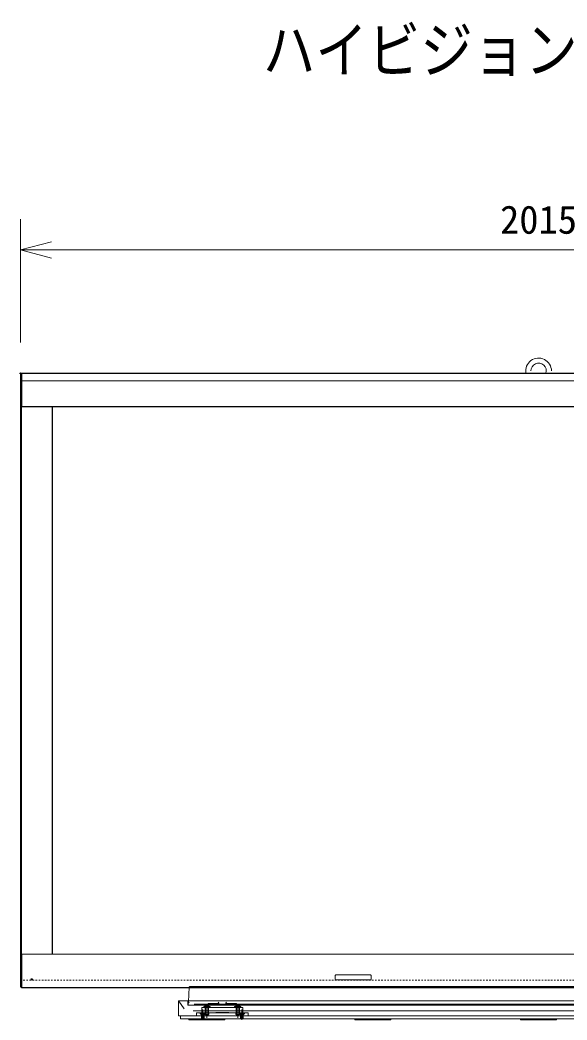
# Model space of a CAD drawing. Units: millimetres, scale not verified. Extents: x -63 to 62, y -56 to 57.
# Drawn here: x -51.2 to -15.8, y -8 to 56.8 of the extents above; entities that cross this region are included whole.
import ezdxf
from ezdxf.enums import TextEntityAlignment as Align

# ---------------------------------------------------------------- set-up
doc = ezdxf.new("R2010")
doc.units = ezdxf.units.MM
doc.header["$LTSCALE"] = 0.125
doc.header["$PDMODE"] = 32
doc.header["$PDSIZE"] = 0.0625
doc.linetypes.add('USER1', pattern=[0.8, 0.45, -0.05, 0.1, -0.05, 0.1, -0.05])
doc.linetypes.add('USER2', pattern=[50.8, 31.75, -6.35, 6.35, -6.35])
for name, color, linetype, lineweight in [('0-0_0', 7, 'Continuous', 9), ('0-5_GAIKEI', 1, 'Continuous', 18), ('0-6_SUNPO', 7, 'Continuous', 9)]:
    doc.layers.add(name, color=color, linetype=linetype, lineweight=lineweight)
doc.layers.add('0-2_MOJI1', color=7, linetype='Continuous')
doc.layers.add('0-4_Defpoints', color=7, linetype='Continuous')
doc.styles.add('ＭＳ ゴシック', font='')
doc.styles.get('ＭＳ ゴシック').set_extended_font_data('MS Gothic')

# ---------------------------------------------------------------- blocks, each defined once
blk = doc.blocks.new('_OPEN30')
at = {"layer": '0-0_0'}
blk.add_line((0, 0), (-1, 0), dxfattribs=at)
blk.add_lwpolyline([(-1, 0.26795), (0, 0), (-1, -0.26795)], dxfattribs=at)
blk = doc.blocks.new('D8')
at = {"layer": '0-4_Defpoints'}
for p in [(9.3986, 44.2339), (-57.768, 36.2339), (9.3986, 36.2339)]:
    blk.add_point(p, dxfattribs=at)
at = {"layer": '0-6_SUNPO'}
for p, q in [((-57.768, 38.2339), (-57.768, 46.2339)), ((9.3986, 38.2339), (9.3986, 46.2339)), ((-55.768, 44.2339), (7.3986, 44.2339))]:
    blk.add_line(p, q, dxfattribs=at)
at = {"layer": '0-6_SUNPO', "xscale": 2, "yscale": 2, "rotation": 180}
blk.add_blockref('_OPEN30', (-57.768, 44.2339), dxfattribs=at)
at = {"layer": '0-6_SUNPO', "xscale": 2, "yscale": 2}
blk.add_blockref('_OPEN30', (9.3986, 44.2339), dxfattribs=at)
at = {"layer": '0-6_SUNPO', "style": 'ＭＳ ゴシック'}
blk.add_text('2015', height=1.833, dxfattribs=at).set_placement((-26.6847, 44.7339), align=Align.BOTTOM_LEFT)
blk = doc.blocks.new('X1')
at = {"layer": '0-0_0'}
for p, q in [((-2.313, 0), (-2.131, 0)), ((-2.307, 0.5), (-1.974, 0.5)), ((-2.301, 1), (-0.905, 1)), ((-2, 0.024), (-2, 1.248)), ((-1.591, 0), (-0.969, 0)), ((-1.5, 0.952), (-1.5, 1.248)), ((-1.5, -0.034), (-1.5, 0.311)), ((-1, 0.952), (-1, 1.248)), ((-1, -0.956), (-1, 0.039)), ((-2.327, -1), (-1.038, -1)), ((-2, -1.268), (-2, -0.967)), ((-1.5, -1.249), (-1.5, -0.923)), ((-1.215, -0.5), (-0.829, -0.5))]:
    blk.add_line(p, q, dxfattribs=at)
blk = doc.blocks.new('X2')
at = {"layer": '0-0_0'}
for p, q in [((-4.444, 0.5), (-4.035, 0.5)), ((-4.369, 1), (-3.832, 1)), ((-4.148, 0), (-3.125, 0)), ((-4, 0.905), (-4, 1.253)), ((-4, 0.088), (-4, 0.46)), ((-4, -0.267), (-4, 0.068)), ((-3.5, 1), (-3.5, 1.29)), ((-3.5, 1), (-2.966, 1)), ((-3.5, -0.159), (-3.5, 0.261)), ((-3.28, 0.5), (-2.902, 0.5)), ((-3, 0.332), (-3, 1.044)), ((-4.517, -0.5), (-4.132, -0.5)), ((-4.5, -0.769), (-4.5, -0.41)), ((-4.382, -1), (-3.703, -1)), ((-4, -1.248), (-4, -0.876)), ((-3.553, -1), (-2.923, -1)), ((-3.5, -1.292), (-3.5, -0.992)), ((-3.169, -0.5), (-2.792, -0.5)), ((-3, -1.085), (-3, -0.09))]:
    blk.add_line(p, q, dxfattribs=at)

msp = doc.modelspace()

# ---------------------------------------------------------------- linework, layer by layer
at = {"layer": '0-5_GAIKEI', "color": 7}
for p, q in [((-51.2184, 33.8202), (-51.2184, 33.8112)), ((-51.2184, 33.8112), (-51.2184, 33.391)), ((-51.2154, 33.8273), (-51.1549, 33.8878)), ((-51.135, 33.891), (-51.1476, 33.891)), ((-51.135, 33.8944), (15.865, 33.8944)), ((-51.2184, -5.4356), (-51.2184, 33.391)), ((-51.2184, -5.8558), (-51.2184, -5.4356)), ((-51.2184, -5.8648), (-51.2184, -5.8558)), ((-51.2154, -5.8719), (-51.1549, -5.9324)), ((-51.1546, -5.9327), (-51.1549, -5.9324)), ((-51.135, -5.9356), (-51.1476, -5.9356)), ((15.865, -5.939), (-51.135, -5.939))]:
    msp.add_line(p, q, dxfattribs=at)
at = {"layer": '0-5_GAIKEI'}
for p, q in [((-51.155, 33.8757), (-51.1546, 33.8724)), ((-51.1549, 33.8878), (-51.154, 33.8886)), ((-51.1546, 33.8881), (-51.1549, 33.8878)), ((-51.1546, 33.8724), (-51.1546, 33.391)), ((-51.1476, 33.891), (-51.1479, 33.8906)), ((-51.1476, 33.8738), (-51.1479, 33.8785)), ((-51.135, 33.8771), (-51.135, 33.8944)), ((-51.135, 33.8771), (15.865, 33.8771)), ((-51.135, 33.3944), (-51.135, 33.8771)), ((-51.2184, 33.391), (-51.2154, 33.391)), ((-51.2154, 33.391), (-51.1546, 33.391)), ((-51.1476, 33.391), (-51.135, 33.391)), ((-51.1476, -5.4356), (-51.1476, 33.391)), ((-51.135, 33.3944), (15.865, 33.3944)), ((-51.135, 33.391), (-51.135, 33.3944)), ((-51.135, 33.391), (-51.135, 31.7777)), ((-51.135, 32.361), (-51.135, 33.391)), ((-51.1125, 31.7277), (15.8424, 31.7277)), ((-51.0684, 31.711), (15.7983, 31.711)), ((-49.1617, -3.7556), (-49.1617, 31.711)), ((-49.145, -3.7556), (-49.145, 31.711)), ((-51.135, -3.8223), (-51.135, -5.439)), ((15.8424, -3.7723), (-51.1125, -3.7723)), ((-51.0684, -3.7556), (15.7983, -3.7556)), ((-51.135, -4.4056), (-51.135, -5.439)), ((-30.825, -5.3856), (-30.825, -5.1523)), ((-30.775, -5.1023), (-28.5417, -5.1023)), ((-28.4917, -5.1523), (-28.4917, -5.3856)), ((-51.2184, -5.4356), (-51.2154, -5.4356)), ((-51.2154, -5.4356), (-51.1546, -5.4356)), ((-51.1476, -5.4356), (-51.135, -5.4356)), ((-51.1476, -5.4356), (-51.1476, -5.9184)), ((-51.135, -5.439), (-51.135, -5.9356)), ((-28.5417, -5.4356), (-30.775, -5.4356)), ((-51.155, -5.9203), (-51.1546, -5.917)), ((-51.1476, -5.9184), (-51.1479, -5.9231)), ((-51.1476, -5.9356), (-51.1479, -5.9352)), ((-51.1476, -5.9184), (-51.135, -5.9184)), ((15.865, -5.9217), (-51.135, -5.9217)), ((-51.135, -5.9356), (-51.135, -5.939)), ((-40.3298, -6.8586), (-40.2792, -5.8937)), ((-40.2459, -5.8621), (4.9759, -5.8621)), ((-40.9764, -7.73), (-40.9764, -6.8108)), ((-40.9492, -6.8156), (-40.6015, -7.3031)), ((-40.943, -6.7774), (-40.3255, -6.7774)), ((-40.3738, -7.0621), (-40.3738, -6.8019)), ((-40.3738, -6.8019), (-40.3268, -6.8019)), ((-40.2835, -6.9184), (-40.3738, -6.8019)), ((-40.3738, -7.0621), (-17.635, -7.0621)), ((-40.3405, -7.0621), (-40.3298, -6.8586)), ((-40.3255, -6.7774), (-17.635, -6.7774)), ((-39.9706, -7.0005), (-17.635, -7.0005)), ((-39.135, -6.9858), (-39.135, -7.8591)), ((-39.135, -6.9858), (-39.135, -7.8591)), ((-39.0484, -6.9633), (-38.335, -6.9633)), ((-37.935, -6.9633), (-37.2217, -6.9633)), ((-37.135, -6.9858), (-37.135, -7.8591)), ((-37.135, -6.9858), (-37.135, -7.8591)), ((5.0555, -6.7774), (-17.635, -6.7774)), ((4.7005, -7.0005), (-17.635, -7.0005)), ((5.1037, -7.0621), (-17.635, -7.0621)), ((-40.943, -7.7633), (-17.635, -7.7633)), ((-40.8555, -7.9467), (-40.8555, -7.7633)), ((-40.0233, -7.4443), (-17.635, -7.4443)), ((-39.8017, -7.5633), (-36.4684, -7.5633)), ((-39.8017, -7.7633), (-39.8017, -7.5633)), ((-39.5767, -7.5633), (-39.5767, -7.5967)), ((-39.5767, -7.5967), (-39.2267, -7.5967)), ((-39.4934, -7.68), (-39.5767, -7.5967)), ((-39.235, -7.5949), (-39.5684, -7.5949)), ((-39.235, -7.6049), (-39.5684, -7.6049)), ((-39.4934, -7.68), (-39.31, -7.68)), ((-39.4934, -7.68), (-39.4934, -7.7633)), ((-39.485, -7.7502), (-39.3184, -7.7502)), ((-39.327, -7.6969), (-39.4764, -7.6969)), ((-39.4706, -7.7502), (-39.4764, -7.6969)), ((-39.4706, -7.9282), (-39.4706, -7.7502)), ((-39.4017, -7.3397), (-39.4017, -8.0116)), ((-39.4017, -7.4079), (-39.4017, -7.8824)), ((-39.3417, -7.1467), (-38.9284, -7.1467)), ((-39.3417, -7.1467), (-39.3417, -7.23)), ((-39.3417, -7.23), (-38.9284, -7.23)), ((-39.3328, -7.7502), (-39.327, -7.6969)), ((-39.3328, -7.9282), (-39.3328, -7.7502)), ((-39.31, -7.68), (-39.2267, -7.5967)), ((-39.31, -7.68), (-39.31, -7.7633)), ((-39.2684, -7.6467), (-39.2684, -7.5633)), ((-39.2517, -7.6633), (-39.0184, -7.6633)), ((-39.2384, -7.5633), (-39.2384, -7.23)), ((-39.235, -7.23), (-39.235, -7.43)), ((-39.2267, -7.23), (-39.2267, -7.43)), ((-39.2267, -7.23), (-39.2267, -7.6967)), ((-39.2267, -7.5633), (-39.2267, -7.5967)), ((-39.135, -7.6255), (-39.135, -7.1478)), ((-39.135, -7.8861), (-39.135, -7.3869)), ((-39.0434, -7.23), (-39.0434, -7.43)), ((-39.0434, -7.23), (-39.0434, -7.6967)), ((-39.035, -7.23), (-39.035, -7.43)), ((-39.035, -7.23), (-39.035, -7.6967)), ((-39.0317, -7.5633), (-39.0317, -7.23)), ((-39.0017, -7.6467), (-39.0017, -7.5633)), ((-38.9284, -7.1467), (-38.9284, -7.23)), ((-38.5517, -7.5467), (-37.7184, -7.5467)), ((-37.3417, -7.1467), (-36.9284, -7.1467)), ((-37.3417, -7.1467), (-37.3417, -7.23)), ((-37.3417, -7.23), (-36.9284, -7.23)), ((-37.2684, -7.6467), (-37.2684, -7.5633)), ((-37.0184, -7.6633), (-37.2517, -7.6633)), ((-37.2384, -7.5633), (-37.2384, -7.23)), ((-37.235, -7.23), (-37.235, -7.43)), ((-37.2267, -7.23), (-37.2267, -7.43)), ((-37.2267, -7.23), (-37.2267, -7.6967)), ((-37.135, -7.6255), (-37.135, -7.1478)), ((-37.135, -7.8861), (-37.135, -7.3869)), ((-37.0434, -7.23), (-37.0434, -7.43)), ((-37.0434, -7.23), (-37.0434, -7.6967)), ((-37.0434, -7.5633), (-37.0434, -7.5967)), ((-36.6934, -7.5967), (-37.0434, -7.5967)), ((-36.96, -7.68), (-37.0434, -7.5967)), ((-37.035, -7.23), (-37.035, -7.43)), ((-37.035, -7.23), (-37.035, -7.6967)), ((-37.035, -7.5949), (-36.7017, -7.5949)), ((-37.035, -7.6049), (-36.7017, -7.6049)), ((-37.0317, -7.5633), (-37.0317, -7.23)), ((-37.0017, -7.6467), (-37.0017, -7.5633)), ((-36.7767, -7.68), (-36.96, -7.68)), ((-36.96, -7.68), (-36.96, -7.7633)), ((-36.785, -7.7502), (-36.9517, -7.7502)), ((-36.943, -7.6969), (-36.7937, -7.6969)), ((-36.9373, -7.7502), (-36.943, -7.6969)), ((-36.9373, -7.9282), (-36.9373, -7.7502)), ((-36.9284, -7.1467), (-36.9284, -7.23)), ((-36.8684, -7.3397), (-36.8684, -8.0116)), ((-36.8684, -7.4079), (-36.8684, -7.8824)), ((-36.7995, -7.7502), (-36.7937, -7.6969)), ((-36.7995, -7.9282), (-36.7995, -7.7502)), ((-36.7767, -7.68), (-36.6934, -7.5967)), ((-36.7767, -7.68), (-36.7767, -7.7633)), ((-36.6934, -7.5633), (-36.6934, -7.5967)), ((-36.4684, -7.7633), (-36.4684, -7.5633)), ((4.7533, -7.4443), (-17.635, -7.4443)), ((5.673, -7.7633), (-17.635, -7.7633)), ((-40.8389, -7.9633), (-40.8555, -7.9467)), ((-40.8389, -7.9633), (-17.635, -7.9633)), ((-40.3017, -8.03), (-40.3017, -7.9633)), ((-40.3017, -8.03), (-37.9684, -8.03)), ((-39.485, -7.9282), (-39.3184, -7.9282)), ((-37.9684, -8.03), (-37.9684, -7.9633)), ((-36.785, -7.9282), (-36.9517, -7.9282)), ((-29.5517, -8.03), (-29.5517, -7.9633)), ((-29.5517, -8.03), (-27.2184, -8.03)), ((-27.2184, -8.03), (-27.2184, -7.9633)), ((-18.8017, -8.03), (-18.8017, -7.9633)), ((-18.8017, -8.03), (-17.635, -8.03)), ((5.5688, -7.9633), (-17.635, -7.9633)), ((-16.4684, -8.03), (-17.635, -8.03)), ((-16.4684, -8.03), (-16.4684, -7.9633))]:
    msp.add_line(p, q, dxfattribs=at)
at = {"layer": '0-5_GAIKEI', "linetype": 'USER2'}
for p, q in [((13.875, 31.711), (-49.145, 31.711)), ((-49.145, 31.711), (-49.145, -3.7556))]:
    msp.add_line(p, q, dxfattribs=at)
at = {"layer": '0-5_GAIKEI', "linetype": 'USER1'}
msp.add_line((15.865, -5.439), (-51.135, -5.439), dxfattribs=at)
at = {"layer": '0-5_GAIKEI'}
for points in [[(-51.2184, 33.8112), (-51.2182, 33.8121), (-51.2176, 33.8129), (-51.2167, 33.8137), (-51.2154, 33.8144)], [(-51.2154, 33.8144), (-51.2156, 33.8165), (-51.2159, 33.8217), (-51.2159, 33.8256), (-51.2154, 33.8273)], [(-51.2154, 33.8144), (-51.1985, 33.8316), (-51.1816, 33.8487), (-51.1683, 33.8622), (-51.155, 33.8757)], [(-51.1549, 33.8878), (-51.1557, 33.8864), (-51.1561, 33.8844), (-51.1561, 33.8817), (-51.1556, 33.8784), (-51.155, 33.8757)], [(-51.155, 33.8757), (-51.154, 33.8763), (-51.1529, 33.877), (-51.1517, 33.8775), (-51.1505, 33.8779), (-51.1492, 33.8782), (-51.1479, 33.8785)], [(-51.1546, 33.8724), (-51.1531, 33.873), (-51.1514, 33.8734), (-51.1495, 33.8737), (-51.1476, 33.8738)], [(-51.1479, 33.8785), (-51.1483, 33.8813), (-51.1485, 33.8846), (-51.1486, 33.8874), (-51.1484, 33.8893), (-51.1479, 33.8906)], [(-51.1476, 33.391), (-51.1476, 33.8738), (-51.135, 33.8738)], [(-51.1546, -5.4356), (-51.1546, 33.391), (-51.1476, 33.391)], [(-51.105, 31.722), (-51.1074, 31.7236), (-51.1125, 31.7277)], [(-51.1125, -3.7723), (-51.1075, -3.7683), (-51.1064, -3.7676)], [(-51.1546, -5.917), (-51.1546, -5.4356), (-51.1476, -5.4356)], [(-51.2184, -5.8558), (-51.2182, -5.8567), (-51.2176, -5.8575), (-51.2167, -5.8583), (-51.2154, -5.859)], [(-51.2154, -5.859), (-51.1985, -5.8762), (-51.1816, -5.8933), (-51.1683, -5.9068), (-51.155, -5.9203), (-51.154, -5.921), (-51.1529, -5.9216), (-51.1517, -5.9221), (-51.1505, -5.9225), (-51.1492, -5.9228), (-51.1479, -5.9231)], [(-51.1549, -5.9324), (-51.1557, -5.9311), (-51.1561, -5.929), (-51.1561, -5.9263), (-51.1556, -5.923), (-51.155, -5.9203)], [(-51.1546, -5.917), (-51.1531, -5.9176), (-51.1514, -5.918), (-51.1495, -5.9183), (-51.1476, -5.9184)], [(-51.1479, -5.9231), (-51.1483, -5.9259), (-51.1485, -5.9292), (-51.1486, -5.932), (-51.1484, -5.9339), (-51.1479, -5.9352)], [(-39.5684, -7.5949), (-39.5684, -7.6049), (-39.4764, -7.6969)], [(-39.4867, -7.5949), (-39.4398, -7.6898), (-39.4017, -7.71)], [(-39.4764, -7.6969), (-39.485, -7.7502), (-39.485, -7.9282)], [(-39.4684, -7.5633), (-36.8017, -7.5633), (-36.8017, -7.23)], [(-39.4684, -7.5633), (-39.4684, -7.23), (-36.8017, -7.23)], [(-39.3167, -7.5949), (-39.3636, -7.6898), (-39.4017, -7.71)], [(-39.235, -7.5949), (-39.235, -7.6049), (-39.327, -7.6969)], [(-39.327, -7.6969), (-39.3184, -7.7502), (-39.3184, -7.9282)], [(-39.235, -7.23), (-39.235, -7.6967), (-39.035, -7.6967)], [(-37.235, -7.23), (-37.235, -7.6967), (-37.035, -7.6967)], [(-37.035, -7.5949), (-37.035, -7.6049), (-36.943, -7.6969)], [(-36.9534, -7.5949), (-36.9065, -7.6898), (-36.8684, -7.71)], [(-36.943, -7.6969), (-36.9517, -7.7502), (-36.9517, -7.9282)], [(-36.7834, -7.5949), (-36.8303, -7.6898), (-36.8684, -7.71)], [(-36.7017, -7.5949), (-36.7017, -7.6049), (-36.7937, -7.6969)], [(-36.7937, -7.6969), (-36.785, -7.7502), (-36.785, -7.9282)]]:
    msp.add_lwpolyline(points, dxfattribs=at)
at = {"layer": '0-5_GAIKEI', "linetype": 'USER2'}
msp.add_lwpolyline([(13.875, 31.711), (13.875, -3.7556), (-49.145, -3.7556)], dxfattribs=at)
at = {"layer": '0-5_GAIKEI'}
for centre, radius, start, end in [((-17.635, 34.0444), 0.8333, 0, 190.36976), ((-17.635, 34.0444), 0.5, 342.5424, 180), ((-51.0684, 31.7777), 0.0667, 180, 228.59038), ((-51.0684, 31.7777), 0.0667, 180, 228.59038), ((-51.0684, 31.7777), 0.0667, 228.59038, 236.65115), ((-51.0684, 31.7777), 0.0667, 236.65115, 270), ((-51.0684, -3.8223), 0.0667, 131.40962, 180), ((-51.0684, -3.8223), 0.0667, 131.40962, 180), ((-51.0684, -3.8223), 0.0667, 124.8361, 131.40962), ((-51.0684, -3.8223), 0.0667, 90, 124.8361), ((-30.775, -5.1523), 0.05, 90, 180), ((-28.5417, -5.1523), 0.05, 0, 90), ((-30.775, -5.3856), 0.05, 180, 270), ((-28.5417, -5.3856), 0.05, 270, 0), ((-40.2459, -5.8954), 0.0333, 90, 177), ((-40.943, -6.8108), 0.0333, 90, 180), ((-39.135, -7.6606), 0.5539, 68.09187, 111.90813), ((-39.315, -6.9633), 0.2667, 270, 0), ((-38.4684, -6.8633), 0.1, 270, 0), ((-37.8017, -6.8633), 0.1, 180, 270), ((-37.135, -7.6606), 0.5539, 68.09187, 111.90813), ((-36.955, -6.9633), 0.2667, 180, 270), ((-40.943, -7.73), 0.0333, 180, 270), ((-39.2517, -7.6467), 0.0167, 180, 270), ((-39.0184, -7.6467), 0.0167, 270, 0), ((-37.2517, -7.6467), 0.0167, 180, 270), ((-37.0184, -7.6467), 0.0167, 270, 0)]:
    msp.add_arc(centre, radius, start, end, dxfattribs=at)
at = {"layer": '0-5_GAIKEI', "color": 7}
for centre, start, end in [((-51.2084, 33.8202), 135, 180), ((-51.1476, 33.881), 90, 135), ((-51.2084, -5.8648), 180, 225), ((-51.1476, -5.9256), 225, 270)]:
    msp.add_arc(centre, 0.01, start, end, dxfattribs=at)

# ---------------------------------------------------------------- block references
at = {"layer": '0-5_GAIKEI', "xscale": -0.03333333, "yscale": 0.03333333}
for name in ['X1', 'X2']:
    msp.add_blockref(name, (-50.5786, -5.3971), dxfattribs=at)
at = {"layer": '0-6_SUNPO'}
msp.add_blockref('D8', (6.5497, -2.3475), dxfattribs=at)

# ---------------------------------------------------------------- texts
at = {"layer": '0-2_MOJI1', "style": 'ＭＳ ゴシック', "width": 0.85}
msp.add_text('ハイビジョンプラズマディスプレイ据置きスタンド付', height=2.933, dxfattribs=at).set_placement((-35.5068, 52.5037), align=Align.BOTTOM_LEFT)

doc.saveas('drawing.dxf')
